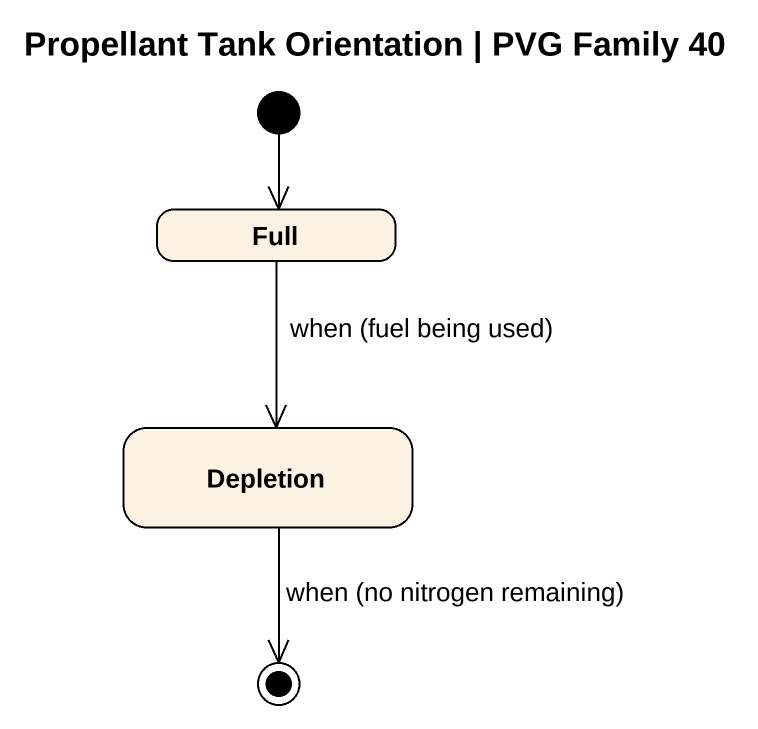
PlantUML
@startuml
title Propellant Tank Orientation | PVG Family 40
hide empty description
state Full
state Depletion
[*] --> Full
Full --> Depletion : when (fuel being used)
Depletion --> [*] : when (no nitrogen remaining)
@enduml
